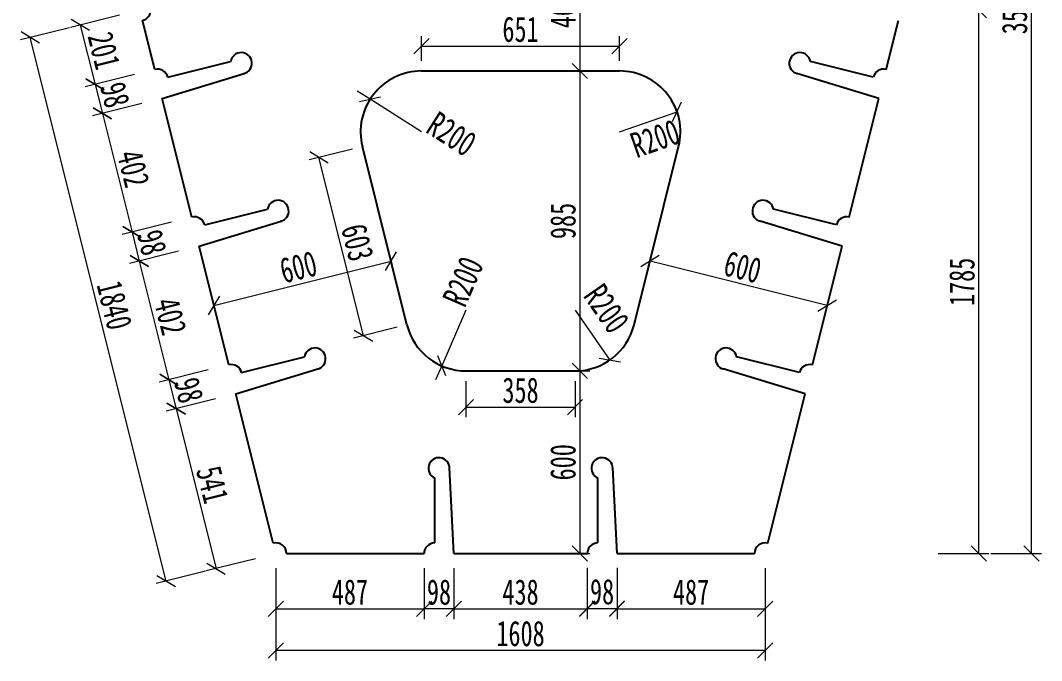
# Model space of a CAD drawing. Header units: millimetres. Extents: x -450182 to -147179, y 306993 to 695793.
# Drawn here: x -165976 to -162622, y 352156 to 354258 of the extents above; entities that cross this region are included whole.
import ezdxf

# ---------------------------------------------------------------- set-up
doc = ezdxf.new("R2010")
doc.units = ezdxf.units.MM
doc.header["$PDMODE"] = 34
doc.layers.get('Defpoints').update_dxf_attribs({"color": 8})
doc.layers.add('标注', color=4, linetype='Continuous', lineweight=13)
doc.layers.add('钢板粗线', color=1, linetype='Continuous', lineweight=25)
doc.styles.add('111', font='仿宋_GB2312.ttf', dxfattribs={"width": 0.7})
doc.dimstyles.new('200', dxfattribs={"dimscale": 0, "dimtxt": 2.5, "dimasz": 1.5, "dimexe": 1, "dimexo": 1, "dimgap": 0.4, "dimtad": 1, "dimdec": 0, "dimdsep": 46, "dimtxsty": '111', "dimblk": 'OBLIQUE', "dimcen": 0, "dimclrd": 256, "dimclre": 256, "dimclrt": 256, "dimadec": 1, "dimazin": 2, "dimtfac": 1, "dimtdec": 0, "dimtmove": 2, "dimatfit": 3, "dimfxl": 4, "dimfxlon": 1, "dimtolj": 1, "dimlwd": -1, "dimlwe": -1, "dimarcsym": 0})

# ---------------------------------------------------------------- blocks, each defined once
blk = doc.blocks.new('_Oblique')
at = {"color": 0, "linetype": 'ByBlock', "lineweight": -2}
blk.add_line((-0.5, -0.5), (0.5, 0.5), dxfattribs=at)
blk = doc.blocks.new('*D402')
at = {"layer": 'Defpoints', "color": 0, "transparency": 16777216}
for p in [(-163564.8, 356077.1), (-162655.2, 356077.1), (-163529.8, 352507.1)]:
    blk.add_point(p, dxfattribs=at)
at = {"layer": '标注', "transparency": 16777216}
for p, q in [((-162788.5, 356077.1), (-162621.9, 356077.1)), ((-162655.2, 352507.1), (-162655.2, 356077.1)), ((-162788.5, 352507.1), (-162621.9, 352507.1))]:
    blk.add_line(p, q, dxfattribs=at)
at = {"layer": '标注', "transparency": 16777216, "xscale": 49.99999999999993, "yscale": 49.99999999999993, "zscale": 49.99999999999993}
for p, rotation in [((-162655.2, 356077.1), 90), ((-162655.2, 352507.1), 270)]:
    blk.add_blockref('_Oblique', p, dxfattribs=dict(at, rotation=rotation))
at = {"layer": '标注', "transparency": 16777216, "insert": (-162710.2, 354292.1), "char_height": 83.33, "attachment_point": 5, "rotation": 90, "style": '111'}
blk.add_mtext('\\A1;3570', dxfattribs=at)
blk = doc.blocks.new('*D509')
at = {"layer": 'Defpoints', "color": 0, "transparency": 16777216}
for p in [(-165583.5, 354292.1), (-165534.8, 354097.1), (-165731.1, 354048)]:
    blk.add_point(p, dxfattribs=at)
at = {"layer": '标注', "transparency": 16777216}
for p, q in [((-165650.5, 354275.4), (-165812.2, 354235)), ((-165779.8, 354243), (-165731.1, 354048)), ((-165601.7, 354080.4), (-165763.4, 354040))]:
    blk.add_line(p, q, dxfattribs=at)
at = {"layer": '标注', "transparency": 16777216, "xscale": 49.99999999999993, "yscale": 49.99999999999993, "zscale": 49.99999999999993}
for p, rotation in [((-165779.8, 354243), 104.0362434679385), ((-165731.1, 354048), 284.0362434679385)]:
    blk.add_blockref('_Oblique', p, dxfattribs=dict(at, rotation=rotation))
at = {"layer": '标注', "transparency": 16777216, "insert": (-165702.1, 354158.9), "char_height": 83.33, "attachment_point": 5, "rotation": 284.0362, "style": '111'}
blk.add_mtext('\\A1;201', dxfattribs=at)
blk = doc.blocks.new('*D510')
at = {"layer": 'Defpoints', "color": 0, "transparency": 16777216}
for p in [(-165534.8, 354097.1), (-165511, 354002), (-165707.3, 353953)]:
    blk.add_point(p, dxfattribs=at)
at = {"layer": '标注', "transparency": 16777216}
for p, q in [((-165601.7, 354080.4), (-165763.4, 354040)), ((-165731.1, 354048), (-165707.3, 353953)), ((-165578, 353985.3), (-165739.6, 353944.9))]:
    blk.add_line(p, q, dxfattribs=at)
at = {"layer": '标注', "transparency": 16777216, "xscale": 49.99999999999993, "yscale": 49.99999999999993, "zscale": 49.99999999999993}
for p, rotation in [((-165731.1, 354048), 104.036243468174), ((-165707.3, 353953), 284.0362434681741)]:
    blk.add_blockref('_Oblique', p, dxfattribs=dict(at, rotation=rotation))
at = {"layer": '标注', "transparency": 16777216, "insert": (-165665.8, 354013.8), "char_height": 83.33, "attachment_point": 5, "rotation": 284.0362, "style": '111'}
blk.add_mtext('\\A1;98', dxfattribs=at)
blk = doc.blocks.new('*D511')
at = {"layer": 'Defpoints', "color": 0, "transparency": 16777216}
for p in [(-165511, 354002), (-165413.5, 353612.1), (-165609.8, 353563)]:
    blk.add_point(p, dxfattribs=at)
at = {"layer": '标注', "transparency": 16777216}
for p, q in [((-165578, 353985.3), (-165739.6, 353944.9)), ((-165707.3, 353953), (-165609.8, 353563)), ((-165480.5, 353595.3), (-165642.2, 353554.9))]:
    blk.add_line(p, q, dxfattribs=at)
at = {"layer": '标注', "transparency": 16777216, "xscale": 49.99999999999993, "yscale": 49.99999999999993, "zscale": 49.99999999999993}
for p, rotation in [((-165707.3, 353953), 104.0362434679285), ((-165609.8, 353563), 284.0362434679284)]:
    blk.add_blockref('_Oblique', p, dxfattribs=dict(at, rotation=rotation))
at = {"layer": '标注', "transparency": 16777216, "insert": (-165605.2, 353771.3), "char_height": 83.33, "attachment_point": 5, "rotation": 284.0362, "style": '111'}
blk.add_mtext('\\A1;402', dxfattribs=at)
blk = doc.blocks.new('*D512')
at = {"layer": 'Defpoints', "color": 0, "transparency": 16777216}
for p in [(-165413.5, 353612.1), (-165389.7, 353517), (-165586, 353467.9)]:
    blk.add_point(p, dxfattribs=at)
at = {"layer": '标注', "transparency": 16777216}
for p, q in [((-165480.5, 353595.3), (-165642.2, 353554.9)), ((-165609.8, 353563), (-165586, 353467.9)), ((-165456.7, 353500.2), (-165618.4, 353459.8))]:
    blk.add_line(p, q, dxfattribs=at)
at = {"layer": '标注', "transparency": 16777216, "xscale": 49.99999999999993, "yscale": 49.99999999999993, "zscale": 49.99999999999993}
for p, rotation in [((-165609.8, 353563), 104.0362434657227), ((-165586, 353467.9), 284.0362434657227)]:
    blk.add_blockref('_Oblique', p, dxfattribs=dict(at, rotation=rotation))
at = {"layer": '标注', "transparency": 16777216, "insert": (-165544.6, 353528.8), "char_height": 83.33, "attachment_point": 5, "rotation": 284.0362, "style": '111'}
blk.add_mtext('\\A1;98', dxfattribs=at)
blk = doc.blocks.new('*D513')
at = {"layer": 'Defpoints', "color": 0, "transparency": 16777216}
for p in [(-165389.7, 353517), (-165292.2, 353127), (-165488.5, 353077.9)]:
    blk.add_point(p, dxfattribs=at)
at = {"layer": '标注', "transparency": 16777216}
for p, q in [((-165456.7, 353500.2), (-165618.4, 353459.8)), ((-165586, 353467.9), (-165488.5, 353077.9)), ((-165359.2, 353110.2), (-165520.9, 353069.8))]:
    blk.add_line(p, q, dxfattribs=at)
at = {"layer": '标注', "transparency": 16777216, "xscale": 49.99999999999993, "yscale": 49.99999999999993, "zscale": 49.99999999999993}
for p, rotation in [((-165586, 353467.9), 104.0362434679285), ((-165488.5, 353077.9), 284.0362434679284)]:
    blk.add_blockref('_Oblique', p, dxfattribs=dict(at, rotation=rotation))
at = {"layer": '标注', "transparency": 16777216, "insert": (-165483.9, 353286.2), "char_height": 83.33, "attachment_point": 5, "rotation": 284.0362, "style": '111'}
blk.add_mtext('\\A1;402', dxfattribs=at)
blk = doc.blocks.new('*D514')
at = {"layer": 'Defpoints', "color": 0, "transparency": 16777216}
for p in [(-165292.2, 353127), (-165268.5, 353031.9), (-165464.8, 352982.8)]:
    blk.add_point(p, dxfattribs=at)
at = {"layer": '标注', "transparency": 16777216}
for p, q in [((-165359.2, 353110.2), (-165520.9, 353069.8)), ((-165488.5, 353077.9), (-165464.8, 352982.8)), ((-165335.4, 353015.2), (-165497.1, 352974.7))]:
    blk.add_line(p, q, dxfattribs=at)
at = {"layer": '标注', "transparency": 16777216, "xscale": 49.99999999999993, "yscale": 49.99999999999993, "zscale": 49.99999999999993}
for p, rotation in [((-165488.5, 353077.9), 104.036243468174), ((-165464.8, 352982.8), 284.0362434681741)]:
    blk.add_blockref('_Oblique', p, dxfattribs=dict(at, rotation=rotation))
at = {"layer": '标注', "transparency": 16777216, "insert": (-165423.3, 353043.7), "char_height": 83.33, "attachment_point": 5, "rotation": 284.0362, "style": '111'}
blk.add_mtext('\\A1;98', dxfattribs=at)
blk = doc.blocks.new('*D515')
at = {"layer": 'Defpoints', "color": 0, "transparency": 16777216}
for p in [(-165268.5, 353031.9), (-165137.3, 352507.1), (-165333.6, 352458)]:
    blk.add_point(p, dxfattribs=at)
at = {"layer": '标注', "transparency": 16777216}
for p, q in [((-165335.4, 353015.2), (-165497.1, 352974.7)), ((-165464.8, 352982.8), (-165333.6, 352458)), ((-165204.2, 352490.4), (-165365.9, 352450))]:
    blk.add_line(p, q, dxfattribs=at)
at = {"layer": '标注', "transparency": 16777216, "xscale": 49.99999999999993, "yscale": 49.99999999999993, "zscale": 49.99999999999993}
for p, rotation in [((-165464.8, 352982.8), 104.0362434679265), ((-165333.6, 352458), 284.0362434679265)]:
    blk.add_blockref('_Oblique', p, dxfattribs=dict(at, rotation=rotation))
at = {"layer": '标注', "transparency": 16777216, "insert": (-165345.8, 352733.8), "char_height": 83.33, "attachment_point": 5, "rotation": 284.0362, "style": '111'}
blk.add_mtext('\\A1;541', dxfattribs=at)
blk = doc.blocks.new('*D516')
at = {"layer": 'Defpoints', "color": 0, "transparency": 16777216}
for p in [(-165583.5, 354292.1), (-165944, 354202), (-165137.3, 352507.1)]:
    blk.add_point(p, dxfattribs=at)
at = {"layer": '标注', "transparency": 16777216}
for p, q in [((-165814.7, 354234.3), (-165976.4, 354193.9)), ((-165497.8, 352417), (-165944, 354202)), ((-165368.4, 352449.3), (-165530.1, 352408.9))]:
    blk.add_line(p, q, dxfattribs=at)
at = {"layer": '标注', "transparency": 16777216, "xscale": 49.99999999999993, "yscale": 49.99999999999993, "zscale": 49.99999999999993}
for p, rotation in [((-165944, 354202), 104.036243467926), ((-165497.8, 352417), 284.036243467926)]:
    blk.add_blockref('_Oblique', p, dxfattribs=dict(at, rotation=rotation))
at = {"layer": '标注', "transparency": 16777216, "insert": (-165667.6, 353322.8), "char_height": 83.33, "attachment_point": 5, "rotation": 284.0362, "style": '111'}
blk.add_mtext('\\A1;1840', dxfattribs=at)
blk = doc.blocks.new('*D520')
at = {"layer": 'Defpoints', "color": 0, "transparency": 16777216}
for p in [(-164366.8, 354492.1), (-164366.8, 354092.1), (-164138.8, 354092.1)]:
    blk.add_point(p, dxfattribs=at)
at = {"layer": '标注', "transparency": 16777216}
for p, q in [((-164272.1, 354492.1), (-164105.5, 354492.1)), ((-164138.8, 354492.1), (-164138.8, 354092.1)), ((-164272.1, 354092.1), (-164105.5, 354092.1))]:
    blk.add_line(p, q, dxfattribs=at)
at = {"layer": '标注', "transparency": 16777216, "xscale": 49.99999999999993, "yscale": 49.99999999999993, "zscale": 49.99999999999993}
for p, rotation in [((-164138.8, 354492.1), 90), ((-164138.8, 354092.1), 270)]:
    blk.add_blockref('_Oblique', p, dxfattribs=dict(at, rotation=rotation))
at = {"layer": '标注', "transparency": 16777216, "insert": (-164193.8, 354292.1), "char_height": 83.33, "attachment_point": 5, "rotation": 90, "style": '111'}
blk.add_mtext('\\A1;400', dxfattribs=at)
blk = doc.blocks.new('*D521')
at = {"layer": 'Defpoints', "color": 0, "transparency": 16777216}
for p in [(-164405.8, 354092.1), (-164405.8, 353107.1), (-164138.8, 353107.1)]:
    blk.add_point(p, dxfattribs=at)
at = {"layer": '标注', "transparency": 16777216}
for p, q in [((-164272.1, 354092.1), (-164105.5, 354092.1)), ((-164138.8, 354092.1), (-164138.8, 353107.1)), ((-164272.1, 353107.1), (-164105.5, 353107.1))]:
    blk.add_line(p, q, dxfattribs=at)
at = {"layer": '标注', "transparency": 16777216, "xscale": 49.99999999999993, "yscale": 49.99999999999993, "zscale": 49.99999999999993}
for p, rotation in [((-164138.8, 354092.1), 90), ((-164138.8, 353107.1), 270)]:
    blk.add_blockref('_Oblique', p, dxfattribs=dict(at, rotation=rotation))
at = {"layer": '标注', "transparency": 16777216, "insert": (-164193.8, 353599.6), "char_height": 83.33, "attachment_point": 5, "rotation": 90, "style": '111'}
blk.add_mtext('\\A1;985', dxfattribs=at)
blk = doc.blocks.new('*D522')
at = {"layer": 'Defpoints', "color": 0, "transparency": 16777216}
for p in [(-164852.9, 353843.6), (-164995.7, 353807.9), (-164706.7, 353258.6)]:
    blk.add_point(p, dxfattribs=at)
at = {"layer": '标注', "transparency": 16777216}
for p, q in [((-164885.3, 353835.5), (-165028.1, 353799.8)), ((-164849.5, 353222.9), (-164995.7, 353807.9)), ((-164739, 353250.5), (-164881.8, 353214.8))]:
    blk.add_line(p, q, dxfattribs=at)
at = {"layer": '标注', "transparency": 16777216, "xscale": 49.99999999999993, "yscale": 49.99999999999993, "zscale": 49.99999999999993}
for p, rotation in [((-164995.7, 353807.9), 104.0362434679331), ((-164849.5, 353222.9), 284.0362434679332)]:
    blk.add_blockref('_Oblique', p, dxfattribs=dict(at, rotation=rotation))
at = {"layer": '标注', "transparency": 16777216, "insert": (-164869.2, 353528.8), "char_height": 83.33, "attachment_point": 5, "rotation": 284.0362, "style": '111'}
blk.add_mtext('\\A1;603', dxfattribs=at)
blk = doc.blocks.new('*D523')
at = {"layer": 'Defpoints', "color": 0, "transparency": 16777216}
for p in [(-164512.7, 353107.1), (-164154.4, 353107.1), (-164154.4, 352988.2)]:
    blk.add_point(p, dxfattribs=at)
at = {"layer": '标注', "transparency": 16777216}
for p, q in [((-164512.7, 353073.8), (-164512.7, 352954.9)), ((-164154.4, 353073.8), (-164154.4, 352954.9)), ((-164512.7, 352988.2), (-164154.4, 352988.2))]:
    blk.add_line(p, q, dxfattribs=at)
at = {"layer": '标注', "transparency": 16777216, "xscale": 49.99999999999993, "yscale": 49.99999999999993, "zscale": 49.99999999999993, "rotation": 180}
blk.add_blockref('_Oblique', (-164512.7, 352988.2), dxfattribs=at)
at = {"layer": '标注', "transparency": 16777216, "xscale": 49.99999999999993, "yscale": 49.99999999999993, "zscale": 49.99999999999993}
blk.add_blockref('_Oblique', (-164154.4, 352988.2), dxfattribs=at)
at = {"layer": '标注', "transparency": 16777216, "insert": (-164333.5, 353043.2), "char_height": 83.33, "attachment_point": 5, "style": '111'}
blk.add_mtext('\\A1;358', dxfattribs=at)
blk = doc.blocks.new('*D526')
at = {"layer": 'Defpoints', "color": 0, "transparency": 16777216}
for p in [(-165137.3, 352507.1), (-164650.4, 352507.1), (-164650.4, 352325.4)]:
    blk.add_point(p, dxfattribs=at)
at = {"layer": '标注', "transparency": 16777216}
for p, q in [((-165137.3, 352458.8), (-165137.3, 352292.1)), ((-164650.4, 352458.8), (-164650.4, 352292.1)), ((-165137.3, 352325.4), (-164650.4, 352325.4))]:
    blk.add_line(p, q, dxfattribs=at)
at = {"layer": '标注', "transparency": 16777216, "xscale": 49.99999999999993, "yscale": 49.99999999999993, "zscale": 49.99999999999993, "rotation": 180}
blk.add_blockref('_Oblique', (-165137.3, 352325.4), dxfattribs=at)
at = {"layer": '标注', "transparency": 16777216, "xscale": 49.99999999999993, "yscale": 49.99999999999993, "zscale": 49.99999999999993}
blk.add_blockref('_Oblique', (-164650.4, 352325.4), dxfattribs=at)
at = {"layer": '标注', "transparency": 16777216, "insert": (-164893.9, 352380.4), "char_height": 83.33, "attachment_point": 5, "style": '111'}
blk.add_mtext('\\A1;487', dxfattribs=at)
blk = doc.blocks.new('*D527')
at = {"layer": 'Defpoints', "color": 0, "transparency": 16777216}
for p in [(-164650.4, 352507.1), (-164552.4, 352507.1), (-164650.4, 352325.4)]:
    blk.add_point(p, dxfattribs=at)
at = {"layer": '标注', "transparency": 16777216}
for p, q in [((-164650.4, 352458.8), (-164650.4, 352292.1)), ((-164552.4, 352458.8), (-164552.4, 352292.1)), ((-164552.4, 352325.4), (-164650.4, 352325.4))]:
    blk.add_line(p, q, dxfattribs=at)
at = {"layer": '标注', "transparency": 16777216, "xscale": 49.99999999999993, "yscale": 49.99999999999993, "zscale": 49.99999999999993}
for p, rotation in [((-164650.4, 352325.4), 180.0000000001361), ((-164552.4, 352325.4), 1.361311063874382e-10)]:
    blk.add_blockref('_Oblique', p, dxfattribs=dict(at, rotation=rotation))
at = {"layer": '标注', "transparency": 16777216, "insert": (-164601.4, 352380.4), "char_height": 83.33, "attachment_point": 5, "style": '111'}
blk.add_mtext('\\A1;98', dxfattribs=at)
blk = doc.blocks.new('*D528')
at = {"layer": 'Defpoints', "color": 0, "transparency": 16777216}
for p in [(-164552.4, 352507.1), (-164114.6, 352507.1), (-164114.6, 352325.4)]:
    blk.add_point(p, dxfattribs=at)
at = {"layer": '标注', "transparency": 16777216}
for p, q in [((-164552.4, 352458.8), (-164552.4, 352292.1)), ((-164114.6, 352458.8), (-164114.6, 352292.1)), ((-164552.4, 352325.4), (-164114.6, 352325.4))]:
    blk.add_line(p, q, dxfattribs=at)
at = {"layer": '标注', "transparency": 16777216, "xscale": 49.99999999999993, "yscale": 49.99999999999993, "zscale": 49.99999999999993, "rotation": 180}
blk.add_blockref('_Oblique', (-164552.4, 352325.4), dxfattribs=at)
at = {"layer": '标注', "transparency": 16777216, "xscale": 49.99999999999993, "yscale": 49.99999999999993, "zscale": 49.99999999999993}
blk.add_blockref('_Oblique', (-164114.6, 352325.4), dxfattribs=at)
at = {"layer": '标注', "transparency": 16777216, "insert": (-164333.5, 352380.4), "char_height": 83.33, "attachment_point": 5, "style": '111'}
blk.add_mtext('\\A1;438', dxfattribs=at)
blk = doc.blocks.new('*D529')
at = {"layer": 'Defpoints', "color": 0, "transparency": 16777216}
for p in [(-164114.6, 352507.1), (-164016.6, 352507.1), (-164016.6, 352326.6)]:
    blk.add_point(p, dxfattribs=at)
at = {"layer": '标注', "transparency": 16777216}
for p, q in [((-164114.6, 352459.9), (-164114.6, 352293.3)), ((-164016.6, 352459.9), (-164016.6, 352293.3)), ((-164114.6, 352326.6), (-164016.6, 352326.6))]:
    blk.add_line(p, q, dxfattribs=at)
at = {"layer": '标注', "transparency": 16777216, "xscale": 49.99999999999993, "yscale": 49.99999999999993, "zscale": 49.99999999999993, "rotation": 180}
blk.add_blockref('_Oblique', (-164114.6, 352326.6), dxfattribs=at)
at = {"layer": '标注', "transparency": 16777216, "xscale": 49.99999999999993, "yscale": 49.99999999999993, "zscale": 49.99999999999993}
blk.add_blockref('_Oblique', (-164016.6, 352326.6), dxfattribs=at)
at = {"layer": '标注', "transparency": 16777216, "insert": (-164065.6, 352381.6), "char_height": 83.33, "attachment_point": 5, "style": '111'}
blk.add_mtext('\\A1;98', dxfattribs=at)
blk = doc.blocks.new('*D530')
at = {"layer": 'Defpoints', "color": 0, "transparency": 16777216}
for p in [(-164016.6, 352507.1), (-163529.8, 352507.1), (-163529.8, 352325.4)]:
    blk.add_point(p, dxfattribs=at)
at = {"layer": '标注', "transparency": 16777216}
for p, q in [((-164016.6, 352458.8), (-164016.6, 352292.1)), ((-163529.8, 352458.8), (-163529.8, 352292.1)), ((-164016.6, 352325.4), (-163529.8, 352325.4))]:
    blk.add_line(p, q, dxfattribs=at)
at = {"layer": '标注', "transparency": 16777216, "xscale": 49.99999999999993, "yscale": 49.99999999999993, "zscale": 49.99999999999993, "rotation": 180}
blk.add_blockref('_Oblique', (-164016.6, 352325.4), dxfattribs=at)
at = {"layer": '标注', "transparency": 16777216, "xscale": 49.99999999999993, "yscale": 49.99999999999993, "zscale": 49.99999999999993}
blk.add_blockref('_Oblique', (-163529.8, 352325.4), dxfattribs=at)
at = {"layer": '标注', "transparency": 16777216, "insert": (-163773.2, 352380.4), "char_height": 83.33, "attachment_point": 5, "style": '111'}
blk.add_mtext('\\A1;487', dxfattribs=at)
blk = doc.blocks.new('*D531')
at = {"layer": 'Defpoints', "color": 0, "transparency": 16777216}
for p in [(-165137.3, 352507.1), (-163529.8, 352507.1), (-165137.3, 352189.2)]:
    blk.add_point(p, dxfattribs=at)
at = {"layer": '标注', "transparency": 16777216}
for p, q in [((-165137.3, 352322.5), (-165137.3, 352155.8)), ((-163529.8, 352322.5), (-163529.8, 352155.8)), ((-163529.8, 352189.2), (-165137.3, 352189.2))]:
    blk.add_line(p, q, dxfattribs=at)
at = {"layer": '标注', "transparency": 16777216, "xscale": 49.99999999999993, "yscale": 49.99999999999993, "zscale": 49.99999999999993}
for p, rotation in [((-165137.3, 352189.2), 180.0000000000041), ((-163529.8, 352189.2), 4.156675004196587e-12)]:
    blk.add_blockref('_Oblique', p, dxfattribs=dict(at, rotation=rotation))
at = {"layer": '标注', "transparency": 16777216, "insert": (-164333.5, 352244.2), "char_height": 83.33, "attachment_point": 5, "style": '111'}
blk.add_mtext('\\A1;1608', dxfattribs=at)
blk = doc.blocks.new('*D539')
at = {"layer": 'Defpoints', "color": 0, "transparency": 16777216}
for p in [(-163092, 356624.1), (-165583.5, 354292.1), (-163092, 354258.2)]:
    blk.add_point(p, dxfattribs=at)
at = {"layer": '标注', "transparency": 16777216}
for p, q in [((-165583.5, 356490.7), (-165583.5, 356657.4)), ((-163092, 356490.7), (-163092, 356657.4)), ((-165583.5, 356624.1), (-163092, 356624.1))]:
    blk.add_line(p, q, dxfattribs=at)
at = {"layer": '标注', "transparency": 16777216, "xscale": 49.99999999999993, "yscale": 49.99999999999993, "zscale": 49.99999999999993, "rotation": 180}
blk.add_blockref('_Oblique', (-165583.5, 356624.1), dxfattribs=at)
at = {"layer": '标注', "transparency": 16777216, "xscale": 49.99999999999993, "yscale": 49.99999999999993, "zscale": 49.99999999999993}
blk.add_blockref('_Oblique', (-163092, 356624.1), dxfattribs=at)
at = {"layer": '标注', "transparency": 16777216, "insert": (-164337.8, 356679.1), "char_height": 83.33, "attachment_point": 5, "style": '111'}
blk.add_mtext('\\A1;2492', dxfattribs=at)
blk = doc.blocks.new('*D545')
at = {"layer": 'Defpoints', "color": 0, "transparency": 16777216}
for p in [(-164758.9, 353467.5), (-164758.9, 353467.5), (-165341, 353322)]:
    blk.add_point(p, dxfattribs=at)
at = {"layer": '标注', "transparency": 16777216}
for p, q in [((-164758.9, 353467.5), (-164767, 353499.8)), ((-165341, 353322), (-164758.9, 353467.5)), ((-165341, 353322), (-165349.1, 353354.3))]:
    blk.add_line(p, q, dxfattribs=at)
at = {"layer": '标注', "transparency": 16777216, "xscale": 49.99999999999993, "yscale": 49.99999999999993, "zscale": 49.99999999999993}
for p, rotation in [((-164758.9, 353467.5), 14.03624346793456), ((-165341, 353322), 194.0362434679346)]:
    blk.add_blockref('_Oblique', p, dxfattribs=dict(at, rotation=rotation))
at = {"layer": '标注', "transparency": 16777216, "insert": (-165063.3, 353448.1), "char_height": 83.33, "attachment_point": 5, "rotation": 14.0362, "style": '111'}
blk.add_mtext('\\A1;600', dxfattribs=at)
blk = doc.blocks.new('*D546')
at = {"layer": 'Defpoints', "color": 0, "transparency": 16777216}
for p in [(-163908.1, 353467.5), (-163908.1, 353467.5), (-163326.1, 353322)]:
    blk.add_point(p, dxfattribs=at)
at = {"layer": '标注', "transparency": 16777216}
for p, q in [((-163908.1, 353467.5), (-163916.2, 353435.2)), ((-163326.1, 353322), (-163908.1, 353467.5)), ((-163326.1, 353322), (-163334.1, 353289.6))]:
    blk.add_line(p, q, dxfattribs=at)
at = {"layer": '标注', "transparency": 16777216, "xscale": 49.99999999999993, "yscale": 49.99999999999993, "zscale": 49.99999999999993}
for p, rotation in [((-163908.1, 353467.5), 165.9637565320695), ((-163326.1, 353322), 345.9637565320695)]:
    blk.add_blockref('_Oblique', p, dxfattribs=dict(at, rotation=rotation))
at = {"layer": '标注', "transparency": 16777216, "insert": (-163603.8, 353448.1), "char_height": 83.33, "attachment_point": 5, "rotation": 345.9638, "style": '111'}
blk.add_mtext('\\A1;600', dxfattribs=at)
blk = doc.blocks.new('*D580')
at = {"layer": 'Defpoints', "color": 0, "transparency": 16777216}
for p in [(-164827.7, 353999.3), (-164658.9, 353892.1)]:
    blk.add_point(p, dxfattribs=at)
at = {"layer": '标注', "transparency": 16777216}
for p, q in [((-164827.7, 353999.3), (-164869.9, 354026.1)), ((-164658.9, 353892.1), (-164827.7, 353999.3))]:
    blk.add_line(p, q, dxfattribs=at)
at = {"layer": '标注', "transparency": 16777216, "xscale": 49.99999999999993, "yscale": 49.99999999999993, "zscale": 49.99999999999993, "rotation": 327.5813366512813}
blk.add_blockref('_Oblique', (-164827.7, 353999.3), dxfattribs=at)
at = {"layer": '标注', "transparency": 16777216, "insert": (-164560, 353885.1), "char_height": 83.33, "attachment_point": 5, "rotation": 327.5813, "style": '111'}
blk.add_mtext('\\A1;R200', dxfattribs=at)
blk = doc.blocks.new('*D581')
at = {"layer": 'Defpoints', "color": 0, "transparency": 16777216}
for p in [(-163819.5, 353958.4), (-164008.1, 353892.1)]:
    blk.add_point(p, dxfattribs=at)
at = {"layer": '标注', "transparency": 16777216}
blk.add_line((-164008.1, 353892.1), (-163819.5, 353958.4), dxfattribs=at)
at = {"layer": '标注', "transparency": 16777216, "xscale": 49.99999999999993, "yscale": 49.99999999999993, "zscale": 49.99999999999993, "rotation": 19.3641070583019}
blk.add_blockref('_Oblique', (-163819.5, 353958.4), dxfattribs=at)
at = {"layer": '标注', "transparency": 16777216, "insert": (-163891.2, 353870.3), "char_height": 83.33, "attachment_point": 5, "rotation": 19.3641, "style": '111'}
blk.add_mtext('\\A1;R200', dxfattribs=at)
blk = doc.blocks.new('*D582')
at = {"layer": 'Defpoints', "color": 0, "transparency": 16777216}
for p in [(-164154.4, 353307.1), (-164040.4, 353142.8)]:
    blk.add_point(p, dxfattribs=at)
at = {"layer": '标注', "transparency": 16777216}
blk.add_line((-164154.4, 353307.1), (-164040.4, 353142.8), dxfattribs=at)
at = {"layer": '标注', "transparency": 16777216, "xscale": 49.99999999999993, "yscale": 49.99999999999993, "zscale": 49.99999999999993, "rotation": 304.7631499638798}
blk.add_blockref('_Oblique', (-164040.4, 353142.8), dxfattribs=at)
at = {"layer": '标注', "transparency": 16777216, "insert": (-164051, 353311.5), "char_height": 83.33, "attachment_point": 5, "rotation": 304.7631, "style": '111'}
blk.add_mtext('\\A1;R200', dxfattribs=at)
blk = doc.blocks.new('*D583')
at = {"layer": 'Defpoints', "color": 0, "transparency": 16777216}
for p in [(-164512.7, 353307.1), (-164592.3, 353123.7)]:
    blk.add_point(p, dxfattribs=at)
at = {"layer": '标注', "transparency": 16777216}
for p, q in [((-164512.7, 353307.1), (-164592.3, 353123.7)), ((-164592.3, 353123.7), (-164612.3, 353077.8))]:
    blk.add_line(p, q, dxfattribs=at)
at = {"layer": '标注', "transparency": 16777216, "xscale": 49.99999999999993, "yscale": 49.99999999999993, "zscale": 49.99999999999993, "rotation": 66.51851108540347}
blk.add_blockref('_Oblique', (-164592.3, 353123.7), dxfattribs=at)
at = {"layer": '标注', "transparency": 16777216, "insert": (-164522.2, 353400.6), "char_height": 83.33, "attachment_point": 5, "rotation": 66.5185, "style": '111'}
blk.add_mtext('\\A1;R200', dxfattribs=at)
blk = doc.blocks.new('*D611')
at = {"layer": 'Defpoints', "color": 0, "transparency": 16777216}
for p in [(-164368.4, 353107.1), (-164368.4, 352507.1), (-164138.8, 352507.1)]:
    blk.add_point(p, dxfattribs=at)
at = {"layer": '标注', "transparency": 16777216}
for p, q in [((-164272.1, 353107.1), (-164105.5, 353107.1)), ((-164138.8, 353107.1), (-164138.8, 352507.1)), ((-164272.1, 352507.1), (-164105.5, 352507.1))]:
    blk.add_line(p, q, dxfattribs=at)
at = {"layer": '标注', "transparency": 16777216, "xscale": 49.99999999999993, "yscale": 49.99999999999993, "zscale": 49.99999999999993}
for p, rotation in [((-164138.8, 353107.1), 90), ((-164138.8, 352507.1), 270)]:
    blk.add_blockref('_Oblique', p, dxfattribs=dict(at, rotation=rotation))
at = {"layer": '标注', "transparency": 16777216, "insert": (-164193.8, 352807.1), "char_height": 83.33, "attachment_point": 5, "rotation": 90, "style": '111'}
blk.add_mtext('\\A1;600', dxfattribs=at)
blk = doc.blocks.new('*D1257')
at = {"layer": 'Defpoints', "color": 0, "transparency": 16777216}
for p in [(-164008.1, 354173.7), (-164658.9, 354092.1), (-164008.1, 354092.1)]:
    blk.add_point(p, dxfattribs=at)
at = {"layer": '标注', "transparency": 16777216}
for p, q in [((-164658.9, 354125.5), (-164658.9, 354207)), ((-164008.1, 354125.5), (-164008.1, 354207)), ((-164658.9, 354173.7), (-164008.1, 354173.7))]:
    blk.add_line(p, q, dxfattribs=at)
at = {"layer": '标注', "transparency": 16777216, "xscale": 49.99999999999993, "yscale": 49.99999999999993, "zscale": 49.99999999999993, "rotation": 180}
blk.add_blockref('_Oblique', (-164658.9, 354173.7), dxfattribs=at)
at = {"layer": '标注', "transparency": 16777216, "xscale": 49.99999999999993, "yscale": 49.99999999999993, "zscale": 49.99999999999993}
blk.add_blockref('_Oblique', (-164008.1, 354173.7), dxfattribs=at)
at = {"layer": '标注', "transparency": 16777216, "insert": (-164333.5, 354228.7), "char_height": 83.33, "attachment_point": 5, "style": '111'}
blk.add_mtext('\\A1;651', dxfattribs=at)
blk = doc.blocks.new('*D1258')
at = {"layer": 'Defpoints', "color": 0, "transparency": 16777216}
for p in [(-163083.5, 354292.1), (-162828.2, 354292.1), (-163719.5, 352507.1)]:
    blk.add_point(p, dxfattribs=at)
at = {"layer": '标注', "transparency": 16777216}
for p, q in [((-162961.5, 354292.1), (-162794.9, 354292.1)), ((-162828.2, 352507.1), (-162828.2, 354292.1)), ((-162961.5, 352507.1), (-162794.9, 352507.1))]:
    blk.add_line(p, q, dxfattribs=at)
at = {"layer": '标注', "transparency": 16777216, "xscale": 49.99999999999993, "yscale": 49.99999999999993, "zscale": 49.99999999999993}
for p, rotation in [((-162828.2, 354292.1), 90), ((-162828.2, 352507.1), 270)]:
    blk.add_blockref('_Oblique', p, dxfattribs=dict(at, rotation=rotation))
at = {"layer": '标注', "transparency": 16777216, "insert": (-162883.2, 353399.6), "char_height": 83.33, "attachment_point": 5, "rotation": 90, "style": '111'}
blk.add_mtext('\\A1;1785', dxfattribs=at)

msp = doc.modelspace()

# ---------------------------------------------------------------- linework, layer by layer
at = {"layer": '钢板粗线'}
for p, q in [((-165534.8, 354097.1), (-165575, 354258.2)), ((-163132.3, 354097.1), (-163092, 354258.2)), ((-165492.3, 354071.7), (-165285.8, 354123.3)), ((-163174.7, 354071.7), (-163381.3, 354123.3)), ((-165511, 354002), (-165241.6, 354083.9)), ((-164658.9, 354092.1), (-164008.1, 354092.1)), ((-163156, 354002), (-163425.5, 354083.9)), ((-165413.5, 353612.1), (-165511, 354002)), ((-163253.5, 353612.1), (-163156, 354002)), ((-164706.7, 353258.6), (-164852.9, 353843.6)), ((-163960.4, 353258.6), (-163814.1, 353843.6)), ((-165371.1, 353586.6), (-165164.5, 353638.2)), ((-163296, 353586.6), (-163502.5, 353638.2)), ((-165389.7, 353517), (-165120.3, 353598.8)), ((-163277.3, 353517), (-163546.8, 353598.8)), ((-165292.2, 353127), (-165389.7, 353517)), ((-163374.8, 353127), (-163277.3, 353517)), ((-165249.8, 353101.5), (-165043.2, 353153.2)), ((-163417.3, 353101.5), (-163623.8, 353153.2)), ((-165268.5, 353031.9), (-164999, 353113.7)), ((-164512.7, 353107.1), (-164154.4, 353107.1)), ((-163398.6, 353031.9), (-163668, 353113.7)), ((-165145.8, 352541.1), (-165268.5, 353031.9)), ((-163521.3, 352541.1), (-163398.6, 353031.9)), ((-164552.4, 352507.1), (-164566.5, 352788.4)), ((-164016.6, 352507.1), (-164030.6, 352788.4)), ((-164615.4, 352542.1), (-164615.4, 352755)), ((-164079.6, 352542.1), (-164079.6, 352755)), ((-165102.3, 352507.1), (-164650.4, 352507.1)), ((-164552.4, 352507.1), (-164114.6, 352507.1)), ((-164016.6, 352507.1), (-163564.8, 352507.1))]:
    msp.add_line(p, q, dxfattribs=at)
for centre, radius, start, end in [((-165583.5, 354292.1), 35, 284.0362, 75.9638), ((-165251.2, 354117.5), 35, 284.0362, 170.4581), ((-163415.8, 354117.5), 35, 9.5419, 255.9638), ((-165526.3, 354063.2), 35, 14.0362, 104.0362), ((-164658.9, 353892.1), 200, 90, 194.0362), ((-164008.1, 353892.1), 200, 345.9638, 90), ((-163140.8, 354063.2), 35, 75.9638, 165.9638), ((-165130, 353632.4), 35, 284.0362, 170.4581), ((-163537.1, 353632.4), 35, 9.5419, 255.9638), ((-165405, 353578.1), 35, 14.0362, 104.0362), ((-163262, 353578.1), 35, 75.9638, 165.9638), ((-164512.7, 353307.1), 200, 194.0362, 270), ((-164154.4, 353307.1), 200, 270, 345.9638), ((-165008.7, 353147.4), 35, 284.0362, 170.4581), ((-163658.3, 353147.4), 35, 9.5419, 255.9638), ((-165283.7, 353093), 35, 14.0362, 104.0362), ((-163383.3, 353093), 35, 75.9638, 165.9638), ((-164601.4, 352787.1), 35, 0, 246.4218), ((-164065.6, 352787.1), 35, 0, 246.4218), ((-165137.3, 352507.1), 35, 0, 104.0362), ((-164615.4, 352507.1), 35, 90, 180), ((-164079.6, 352507.1), 35, 90, 180), ((-163529.8, 352507.1), 35, 75.9638, 180)]:
    msp.add_arc(centre, radius, start, end, dxfattribs=at)

# ---------------------------------------------------------------- dimensions: what is measured, and where the dimension line sits
at = {"layer": '标注'}
dim = msp.add_linear_dim(base=(-163092.0103, 356624.0651), p1=(-165583.5215, 354292.1214), p2=(-163092.0103, 354258.1664), dimstyle='200', override={"dimscale": 33.333333, "dimarcsym": 1}, dxfattribs=at)
dim.commit()
dim.dimension.update_dxf_attribs({"geometry": '*D539', "text_midpoint": (-164337.7659, 356679.0651)})
for base, p1, p2, picture, middle in [((-162655.2, 356077.1), (-163529.8, 352507.1), (-163564.8, 356077.1), '*D402', (-162710.2, 354292.1)), ((-162828.2, 354292.1), (-163719.5, 352507.1), (-163083.5, 354292.1), '*D1258', (-162883.2, 353399.6)), ((-164138.8, 352507.1), (-164368.4, 353107.1), (-164368.4, 352507.1), '*D611', (-164193.8, 352807.1))]:
    dim = msp.add_linear_dim(base=base, p1=p1, p2=p2, angle=90, dimstyle='200', override={"dimscale": 33.333333, "dimarcsym": 1}, dxfattribs=at)
    dim.commit()
    dim.dimension.update_dxf_attribs({"geometry": picture, "text_midpoint": middle})
for p1, p2, distance, picture, middle in [((-164366.8, 354492.1), (-164366.8, 354092.1), 228, '*D520', (-164193.8, 354292.1)), ((-165137.3, 352507.1), (-165583.5, 354292.1), 371.6, '*D516', (-165667.6, 353322.8)), ((-165583.5, 354292.1), (-165534.8, 354097.1), -202.4, '*D509', (-165702.1, 354158.9)), ((-164658.9, 354092.1), (-164008.1, 354092.1), 81.6, '*D1257', (-164333.5, 354228.7)), ((-164405.8, 354092.1), (-164405.8, 353107.1), 267, '*D521', (-164193.8, 353599.6)), ((-165534.8, 354097.1), (-165511, 354002), -202.4, '*D510', (-165665.8, 354013.8)), ((-165511, 354002), (-165413.5, 353612.1), -202.4, '*D511', (-165605.2, 353771.3)), ((-164706.7, 353258.6), (-164852.9, 353843.6), 147.2, '*D522', (-164869.2, 353528.8)), ((-165413.5, 353612.1), (-165389.7, 353517), -202.4, '*D512', (-165544.6, 353528.8)), ((-165389.7, 353517), (-165292.2, 353127), -202.4, '*D513', (-165483.9, 353286.2)), ((-165341, 353322), (-164758.9, 353467.5), 0, '*D545', (-165063.3, 353448.1)), ((-163326.1, 353322), (-163908.1, 353467.5), 0, '*D546', (-163603.8, 353448.1)), ((-165292.2, 353127), (-165268.5, 353031.9), -202.4, '*D514', (-165423.3, 353043.7)), ((-164512.7, 353107.1), (-164154.4, 353107.1), -118.9, '*D523', (-164333.5, 353043.2)), ((-165268.5, 353031.9), (-165137.3, 352507.1), -202.4, '*D515', (-165345.8, 352733.8)), ((-165137.3, 352507.1), (-164650.4, 352507.1), -181.7, '*D526', (-164893.9, 352380.4)), ((-163529.7715043, 352507.121417), (-165137.2715043, 352507.121417), 317.9630743, '*D531', (-164333.5215043, 352244.1583427)), ((-164552.4, 352507.1), (-164650.4, 352507.1), 181.7, '*D527', (-164601.4, 352380.4)), ((-164552.4, 352507.1), (-164114.6, 352507.1), -181.7, '*D528', (-164333.5, 352380.4)), ((-164114.6, 352507.1), (-164016.6, 352507.1), -180.5, '*D529', (-164065.6, 352381.6)), ((-164016.6, 352507.1), (-163529.8, 352507.1), -181.7, '*D530', (-163773.2, 352380.4))]:
    dim = msp.add_aligned_dim(p1=p1, p2=p2, distance=distance, dimstyle='200', override={"dimscale": 33.333333, "dimarcsym": 1}, dxfattribs=at)
    dim.commit()
    dim.dimension.update_dxf_attribs({"geometry": picture, "text_midpoint": middle})
for center, mpoint, picture, middle in [((-164658.9, 353892.1), (-164827.7, 353999.3), '*D580', (-164560, 353885.1)), ((-164008.1, 353892.1), (-163819.5, 353958.4), '*D581', (-163891.2, 353870.3)), ((-164512.7, 353307.1), (-164592.3, 353123.7), '*D583', (-164522.2, 353400.6)), ((-164154.4, 353307.1), (-164040.4, 353142.8), '*D582', (-164051, 353311.5))]:
    dim = msp.add_radius_dim(center=center, mpoint=mpoint, dimstyle='200', override={"dimscale": 33.333333, "dimarcsym": 1}, dxfattribs=at)
    dim.commit()
    dim.dimension.update_dxf_attribs({"geometry": picture, "text_midpoint": middle, "dimtype": 164})

doc.saveas('drawing.dxf')
